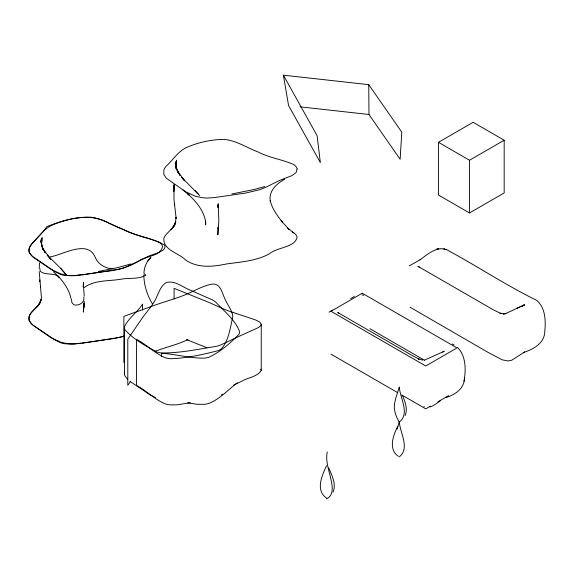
<?xml version="1.0" encoding="UTF-8"?>
<svg xmlns="http://www.w3.org/2000/svg" width="574" height="574" viewBox="0 0 574 574"><rect width="100%" height="100%" fill="white"/><g stroke="black" fill="none" stroke-linecap="round" stroke-linejoin="round"><path stroke-width="0.86" d="M174.073 185.237L173.879 188.53L174.137 184.376L173.958 199.3L176.161 218.45L176.082 217.137L175.379 223.099L173.922 226.264L175.816 221.607L172.465 228.022L175.056 224.563L170.973 229.772M173.779 191.723L173.829 189.8L173.8 190.855M173.807 190.676L173.915 187.662M39.24 268.237L39.513 262.806M84.199 301.293L83.617 308.59L84.105 303.029L83.768 307.312M83.115 286.943L83.517 282.322L83.603 287.158M41.529 244.574L42.038 237.736L41.529 244.574L41.242 239.293L41.802 245.909L43.179 249.661M175.945 168.282L176.498 160.211L176.189 168.648M83.948 305.54L83.338 312.098L83.445 308.977M143.952 272.729C144.304 267.262 146.363 261.78 150.352 257.92L147.769 260.983M205.858 222.719L205.621 224.864L205.435 220.394L205.664 222.224C204.086 210.737 196.035 201.46 187.827 193.876L189.592 195.483L182.719 189.757M218.127 204.932L217.89 206.482L218.185 203.734L218.852 221.069L217.862 234.816L218.005 227.404L218.012 228.603M174.101 299.018L174.101 288.37L205.449 300.984A243.111 140.357 0 0 1 211.39 303.51L224.169 309.178A110.308 63.685 0 0 0 228.961 311.072L255.487 319.919L259.261 321.806L261.098 323.693L260.818 325.594L258.537 327.524L241.324 335.295A163.16 94.201 0 0 0 236.466 337.584L220.71 344.981A40.532 23.398 0 0 1 216.24 346.344C197.93 349.214 179.411 353.354 160.828 352.91A16.467 9.507 0 0 1 156.695 351.977C145.509 345.849 133.312 339.291 124.888 329.663A15.928 9.198 0 0 1 124.472 326.807C128.389 317.96 137.473 312.356 142.574 304.055L142.574 310.269M261.242 324.324L261.242 370.481C257.238 377.01 247.602 377.563 241.324 381.445A163.16 94.201 0 0 0 236.466 383.741L233.424 385.262M327.252 451.953C325.322 460.965 328.924 469.891 330.76 478.616C332.332 485.281 334.369 495.419 326.434 498.835M446.098 397.466C455.211 394.826 464.251 388.476 464.574 378.065M463.936 381.301C466.138 370.036 466.066 356.088 457.514 347.37M124.68 371.995L124.472 372.964A15.928 9.198 0 0 0 124.888 375.819L127.758 379.536M397.129 429.015L399.282 421.84C400.042 432.925 410.209 448.272 399.282 456.875M326.57 465.665C322.186 475.078 315.162 490.268 326.376 497.945M405.158 415.54C407.877 409.047 405.237 401.9 402.575 395.873M39.922 268.618C38.96 275.649 53.375 272.772 57.35 275.807M39.735 303.108L41.278 299.226L39.419 303.883M397.796 426.288C393.226 435.07 388.024 449.291 398.32 456.308M332.985 492.219C336.601 484.04 331.779 475.365 328.744 467.875M130.614 381.287L127.801 385.362L127.801 339.205L141.807 318.678A243.111 140.357 0 0 1 144.684 314.76L151.285 306.265A110.308 63.685 0 0 0 153.366 303.137C158.065 296.579 159.02 287.022 166.23 282.523C175.3 280.076 183.192 287.782 191.321 290.595A163.16 94.201 0 0 0 196.308 292.79L212.416 299.929A40.532 23.398 0 0 1 215.752 302.125C224.104 311.187 235.433 320.041 239.623 331.729A16.467 9.507 0 0 1 239.006 334.269C230.289 343.159 220.215 352.077 208.771 357.293A15.928 9.198 0 0 1 204.05 358.19C189.764 358.233 175.787 354.122 161.516 353.29L161.516 356.834M36.442 307.42L40.51 302.211L37.949 305.655L40.833 300.726L41.443 297.676L40.467 286.419M38.96 304.435L31.764 312.041A24.452 14.113 0 0 0 29.317 316.152L29.245 320.428L30.702 323.062L33.227 325.458L51.158 337.799L60.715 342.204L67.538 343.697L74.735 344.02L105.006 339.865M173.52 226.752L166.324 234.35A24.452 14.113 0 0 0 163.87 238.468C162.908 250.293 178.966 252.861 185.711 260.115C197.75 268.266 212.94 266.881 226.421 263.968C241.001 261.887 256.363 261.098 269.5 253.722C277.034 247.085 294.527 247.889 297.102 237.363A13.137 7.584 0 0 0 293.831 232.929L292.223 232.025M83.596 288.033C93.806 279.832 108.472 281.31 120.791 279.251C128.877 277.637 138.693 279.538 145.825 275.24L143.988 273.403M148.738 259.699L150.969 257.36M38.924 304.823C35.516 309.042 30.042 312.12 28.736 317.687A15.928 9.198 0 0 0 29.145 320.543L32.022 324.26M237.27 382.836C227.964 389.875 219.792 399.138 208.771 403.45A15.928 9.198 0 0 1 204.05 404.34L197.083 404.275L187.641 402.848M221.413 394.955L222.282 394.23M442.64 352.113L444.29 351.223L424.566 360.099M522.197 306.265L524.327 304.866L505.457 313.691L505.995 313.533L503.333 313.964L504.338 313.942L499.954 313.146L500.815 313.483L492.851 309.551L417.858 266.257L419.673 267.326M440.287 400.889L433.334 405.646L430.055 406.93M350.707 298.638L354.316 296.464M284.704 179.203C276.704 183.429 268.08 191.537 270.39 201.539L270.218 200.591C272.09 208.778 277.321 215.63 282.343 222.145L281.167 220.631M329.074 312.17L332.676 310.053M409.183 265.913L420.778 259.383L420.003 259.835C428.197 253.844 439.053 244 449.6 251.29C478.888 267.211 506.806 285.737 536.712 300.346C545.415 307.757 545.881 320.773 544.791 331.291C544.676 343.187 533.648 349.092 523.875 352.407L524.6 351.991L511.821 360.171L507.976 360.974L502.257 359.841L488.058 352.386L410.109 307.248M438.457 142.316L473.134 122.298L504.18 140.221L504.18 192.936L469.51 212.954L438.457 195.031L438.457 142.316L469.51 160.239L504.18 140.221M430.313 406.213L425.743 408.853L401.664 394.948M437.933 401.807L448.603 395.651M516.952 308.252L524.399 304.973L522.735 305.705M187.906 339.722L181.606 342.334A110.308 63.685 0 0 1 176.706 344.135L162.643 348.691A243.111 140.357 0 0 0 156.286 350.85L154.679 351.417M50.017 256.894C62.566 255.064 87.542 239.085 95.162 257.138C97.917 264.234 105.085 268.323 112.454 268.847M131.145 263.925L117.053 267.749L98.254 271.452M124.429 335.919L116.099 338.115L106.513 339.729M264.714 186.572L253.471 189.635L231.853 193.969M190.381 402.683L177.316 404.828L170.263 404.892A15.928 9.198 0 0 1 165.549 403.988C154.844 399.633 146.679 390.786 136.433 385.427L136.433 339.277C146.679 344.63 154.844 353.476 165.549 357.832A15.928 9.198 0 0 0 170.263 358.736C186.442 358.305 202.658 354.596 218.299 350.628A16.467 9.507 0 0 0 221.413 348.805C228.897 340.253 230.289 327.589 232.764 316.812A40.532 23.398 0 0 0 232.355 313.899L230.87 309.996L226.773 302.627A163.16 94.201 0 0 1 225.03 299.147C222.081 293.386 220.696 282.795 211.95 284.123C201.173 286.175 191.867 292.561 181.606 296.184A110.308 63.685 0 0 1 176.706 297.978L162.643 302.534A243.111 140.357 0 0 0 156.286 304.694L123.862 316.367L123.862 362.524M82.046 274.968L120.497 268.919A40.532 23.398 0 0 0 124.967 267.549L140.723 260.158A163.16 94.201 0 0 1 145.581 257.862C149.168 254.504 168.663 251.957 164.365 245.005C154.837 239.301 143.421 237.887 133.225 233.64A110.308 63.685 0 0 1 128.433 231.752L115.647 226.077A243.111 140.357 0 0 0 109.706 223.551C89.931 211.835 66.756 218.967 46.831 226.622C41.73 234.931 32.653 240.528 28.736 249.374A15.928 9.198 0 0 0 29.145 252.23L32.022 255.954M82.046 343.274L120.497 337.225A40.532 23.398 0 0 0 123.51 336.357M106.513 271.416C117.749 270.089 128.849 267.003 138.614 261.163C145.789 255.595 160.139 256.815 162.542 246.741A13.137 7.584 0 0 0 159.278 242.3C147.633 237.062 134.56 235.519 123.152 229.478C112.052 225.388 101.849 218.206 89.838 217.123C77.217 217.058 64.503 219.885 52.901 224.8C43.732 228.509 38.81 237.406 31.764 243.728A24.452 14.113 0 0 0 29.317 247.846L29.245 252.115L30.702 254.756L33.227 257.152L51.158 269.486L60.715 273.891L67.538 275.384L74.735 275.714L105.006 271.552M80.891 274.917L71.506 275.771L65.084 275.477A16.467 9.507 0 0 1 60.959 274.544L54.989 271.696L33.091 256.872M80.891 343.23L71.506 344.084L65.084 343.79A16.467 9.507 0 0 1 60.959 342.857L54.989 340.002L33.091 325.178M283.384 75.165L317.121 135.715L320.349 162.593L288.564 105.544L283.384 75.165L368.745 84.665L401.8 132.192L400.128 159.278L368.982 114.499L368.745 84.665M300.051 106.829L368.982 114.499M422.801 360.135L418.317 358.786L419.128 359.137L412.735 355.801L337.749 312.507L339.557 313.583M361.993 294.95L363.773 295.294M423.906 406.643L424.38 406.772M186.457 339.571L205.449 347.141A243.111 140.357 0 0 1 206.97 347.772M155.432 397.682L149.584 394.553L130.011 381.373M452.204 343.962L454.12 344.981M369.878 328.708L424.545 360.271M330.99 354.144L397.782 392.709M293.967 233.015L287.474 227.957L288.995 229.37L281.863 221.528M199.774 195.727L181.836 177.481L184.663 180.939M60.729 268.381L66.806 275.427L60.729 268.381L47.276 255.165L50.67 259.319L42.777 248.434L45.317 252.955L42.275 247.186L40.689 240.822L43.143 249.547M53.504 271.789L59.28 277.486L57.924 275.9C63.649 282.229 69.102 289.468 70.81 298.028M195.232 190.64L198.475 194.12M184.182 180.315L177.344 170.772L179.899 175.292L176.849 169.531L175.235 163.195L176.849 169.531M152.397 303.789C147.496 295.739 144.418 286.476 143.902 277.048M260.718 369.218L261.242 370.481M178.048 172.76L176.376 168.268L175.773 161.681L176.261 168.828M40.567 287.187L39.204 271.524M83.696 288.772L84.235 296.119M174.525 205.105L174.338 203.325L174.417 204.136M83.818 297.009C84.88 301.594 80.295 305.282 76.019 305.095A3.58 2.066 0 0 1 73.544 304.493L71.944 302.728L71.32 298.717M39.671 279.904L39.836 281.719M143.866 274.803L143.866 275.915M469.51 160.239L469.51 212.954M124.436 327.768L124.436 373.918M297.102 169.05L296.055 172.587L291.951 175.608L279.086 180.659L265.791 187.275L259.713 189.693L245.887 193.015L214.159 197.614L206.877 198.059L202.098 197.7L195.275 196.208L185.711 191.802L166.41 178.292L163.805 174.431L163.87 170.155A24.452 14.113 0 0 1 166.324 166.044C173.37 159.723 178.284 150.819 187.461 147.116C199.063 142.201 211.777 139.367 224.398 139.439C236.409 140.515 246.612 147.705 257.704 151.794C269.12 157.828 282.193 159.378 293.838 164.616A13.137 7.584 0 0 1 297.102 169.05M394.41 404.555C393.786 410.776 396.132 416.853 399.282 422.105C410.209 413.502 400.042 398.155 399.282 387.07L395.644 398.65L394.41 404.555M218.012 205.671L217.862 207.25L218.012 205.671M362.237 293.235L330.99 311.28L425.743 365.982L456.99 347.937L362.237 293.235M436.771 249.267L436.233 249.417L438.55 248.779L436.771 249.267M445.661 249.597L443.881 249.044L446.106 249.733L445.661 249.597"/></g></svg>
